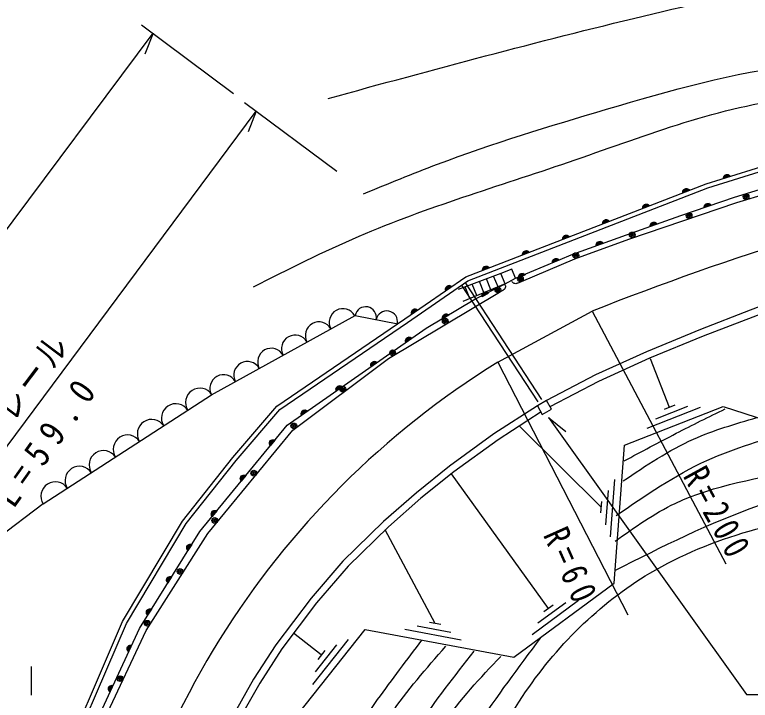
# Model space of a CAD drawing. Units: millimetres, scale not verified. Extents: x 40000 to 680000, y 20000 to 380000.
# Drawn here: x 384180 to 435435, y 262900 to 310649 of the extents above; entities that cross this region are included whole.
import ezdxf

# ---------------------------------------------------------------- set-up
doc = ezdxf.new("R2010")
doc.units = ezdxf.units.MM
doc.header["$LTSCALE"] = 1000
doc.layers.add('M-BGD', color=7, linetype='Continuous', lineweight=25)
doc.styles.add('ＭＳ ゴシック', font='')
doc.styles.get('ＭＳ ゴシック').set_extended_font_data('MS Gothic')

msp = doc.modelspace()

# ---------------------------------------------------------------- linework, layer by layer
at = {"layer": 'M-BGD'}
for p, q in [((393015, 309953), (399423, 305165)), ((361691, 266361), (393816, 309355)), ((393816, 309355), (393254, 307902)), ((400199, 304532), (406617, 299756)), ((368792, 260653), (401001, 303935)), ((401001, 303935), (400442, 302481)), ((434489, 297566), (442175, 299935)), ((433577, 299305), (433997, 299436)), ((434016, 299410), (433577, 299274)), ((433979, 299462), (433578, 299337)), ((433598, 299374), (433941, 299482)), ((433904, 299501), (433617, 299412)), ((433656, 299455), (433847, 299515)), ((431135, 298485), (430744, 298334)), ((430745, 298302), (431155, 298461)), ((431176, 298436), (430747, 298270)), ((430761, 298372), (431097, 298502)), ((431058, 298519), (430778, 298411)), ((430814, 298457), (431000, 298529)), ((426975, 295023), (434489, 297566)), ((428344, 297405), (427952, 297253)), ((427954, 297222), (428364, 297381)), ((428384, 297356), (427955, 297190)), ((427970, 297292), (428305, 297422)), ((428266, 297439), (427987, 297331)), ((428023, 297377), (428209, 297449)), ((432636, 297453), (432239, 297317)), ((432239, 297285), (432655, 297428)), ((432675, 297403), (432239, 297253)), ((432258, 297355), (432598, 297471)), ((432560, 297490), (432276, 297393)), ((432314, 297437), (432503, 297502)), ((425553, 296325), (425161, 296173)), ((425163, 296142), (425573, 296301)), ((425593, 296276), (425164, 296110)), ((425178, 296212), (425514, 296342)), ((425475, 296359), (425196, 296251)), ((425231, 296297), (425418, 296369)), ((428865, 296147), (428469, 296008)), ((428469, 295976), (428884, 296122)), ((428904, 296097), (428470, 295945)), ((428487, 296046), (428827, 296165)), ((428788, 296184), (428505, 296084)), ((428543, 296129), (428731, 296195)), ((422762, 295245), (422370, 295093)), ((422387, 295132), (422723, 295262)), ((422684, 295279), (422404, 295171)), ((422440, 295217), (422627, 295289)), ((422372, 295062), (422782, 295221)), ((422802, 295196), (422373, 295030)), ((423219, 293637), (426975, 295023)), ((425101, 294808), (424706, 294665)), ((424707, 294633), (425121, 294783)), ((425140, 294758), (424708, 294602)), ((424724, 294703), (425063, 294826)), ((425024, 294844), (424742, 294742)), ((424779, 294787), (424967, 294855)), ((419649, 294137), (419835, 294209)), ((419970, 294165), (419579, 294013)), ((419580, 293982), (419991, 294140)), ((420011, 294116), (419582, 293950)), ((419596, 294052), (419932, 294182)), ((419893, 294199), (419613, 294091)), ((419492, 292072), (423219, 293637)), ((422044, 293625), (421660, 293456)), ((421663, 293425), (422065, 293601)), ((422087, 293578), (421666, 293393)), ((421675, 293496), (422005, 293640)), ((421965, 293656), (421691, 293535)), ((421724, 293583), (421907, 293663)), ((417179, 293085), (416788, 292933)), ((416789, 292902), (417199, 293060)), ((417220, 293036), (416791, 292870)), ((416805, 292972), (417140, 293102)), ((417102, 293119), (416822, 293011)), ((416858, 293057), (417044, 293129)), ((418047, 292624), (415085, 291513)), ((417367, 291496), (417053, 292251)), ((417857, 291699), (417550, 292438)), ((418347, 291903), (418047, 292624)), ((419684, 292588), (419299, 292419)), ((419302, 292388), (419705, 292565)), ((419726, 292541), (419305, 292356)), ((419314, 292459), (419644, 292604)), ((419604, 292619), (419330, 292498)), ((419363, 292546), (419547, 292626)), ((414554, 291763), (414208, 291525)), ((414215, 291567), (414512, 291771)), ((414216, 291495), (414579, 291744)), ((414471, 291778), (414223, 291609)), ((414605, 291725), (414225, 291464)), ((414248, 291662), (414412, 291775)), ((415293, 291846), (420634, 283695)), ((418347, 291903), (415410, 290682)), ((415544, 292010), (420885, 283859)), ((415896, 290885), (415561, 291691)), ((416387, 291088), (416058, 291878)), ((416877, 291292), (416556, 292065)), ((419215, 291956), (419492, 292072)), ((410233, 286705), (417954, 291319)), ((417111, 291314), (416745, 291109)), ((416751, 291078), (417135, 291293)), ((416757, 291150), (417071, 291326)), ((417158, 291272), (416757, 291047)), ((417030, 291337), (416768, 291191)), ((416797, 291241), (416972, 291339)), ((417954, 291319), (418212, 291473)), ((412177, 290133), (411831, 289895)), ((411838, 289937), (412135, 290140)), ((411839, 289865), (412202, 290113)), ((412094, 290148), (411846, 289978)), ((411870, 290031), (412035, 290145)), ((397899, 284168), (407896, 289700)), ((407896, 289700), (410866, 289124)), ((412227, 290094), (411848, 289834)), ((414362, 289774), (413995, 289569)), ((414001, 289538), (414385, 289753)), ((414007, 289610), (414321, 289786)), ((414409, 289732), (414007, 289507)), ((414280, 289797), (414018, 289651)), ((414047, 289702), (414222, 289799)), ((417835, 286448), (424420, 290001)), ((424420, 290001), (433720, 272392)), ((411757, 288172), (411413, 287931)), ((411420, 287973), (411716, 288179)), ((411422, 287901), (411783, 288153)), ((411674, 288186), (411428, 288015)), ((411808, 288134), (411431, 287870)), ((411452, 288068), (411616, 288182)), ((403563, 281709), (410233, 286705)), ((429797, 283300), (428476, 286673)), ((409335, 286480), (408991, 286239)), ((408998, 286281), (409293, 286487)), ((409000, 286209), (409361, 286461)), ((409252, 286495), (409006, 286323)), ((409386, 286442), (409009, 286179)), ((409029, 286376), (409193, 286491)), ((417835, 286448), (426903, 268840)), ((406913, 284788), (406569, 284548)), ((406576, 284589), (406871, 284796)), ((406578, 284517), (406938, 284769)), ((406829, 284803), (406583, 284631)), ((406964, 284750), (406587, 284487)), ((406607, 284684), (406771, 284799)), ((386170, 276571), (397899, 284168)), ((430170, 283445), (429425, 283154)), ((404491, 283096), (404146, 282856)), ((404154, 282898), (404449, 283104)), ((404155, 282826), (404516, 283078)), ((404407, 283111), (404161, 282939)), ((404542, 283059), (404164, 282795)), ((404185, 282993), (404349, 283107)), ((431951, 283284), (428227, 281825)), ((431060, 283365), (428826, 282489)), ((421368, 282597), (422582, 281621)), ((425033, 276348), (419343, 281999)), ((397631, 274515), (403563, 281709)), ((402125, 281036), (401935, 280804)), ((401939, 280762), (402168, 281040)), ((402210, 281044), (401943, 280720)), ((401943, 280862), (402070, 281016)), ((401960, 280693), (402239, 281033)), ((402269, 281021), (401977, 280666)), ((400099, 278572), (399908, 278340)), ((399913, 278298), (400141, 278576)), ((400183, 278580), (399917, 278256)), ((399917, 278398), (400044, 278552)), ((399933, 278229), (400213, 278569)), ((400243, 278557), (399950, 278202)), ((421370, 269295), (414615, 278677)), ((425980, 278282), (425681, 274294)), ((425521, 277514), (425342, 275121)), ((386170, 276571), (372109, 266042)), ((425062, 276747), (425003, 275949)), ((398073, 276108), (397882, 275876)), ((397886, 275834), (398115, 276112)), ((398157, 276116), (397890, 275792)), ((397891, 275934), (398018, 276088)), ((397907, 275765), (398187, 276105)), ((398216, 276094), (397924, 275738)), ((413473, 268243), (409994, 274767)), ((393331, 267767), (397631, 274515)), ((396330, 273746), (396171, 273491)), ((396172, 273549), (396278, 273719)), ((396181, 273450), (396371, 273755)), ((396413, 273765), (396190, 273408)), ((396210, 273384), (396443, 273757)), ((396474, 273750), (396231, 273360)), ((394925, 271493), (394766, 271239)), ((394767, 271297), (394873, 271467)), ((394776, 271198), (394967, 271503)), ((395008, 271513), (394786, 271156)), ((394806, 271132), (395039, 271505)), ((395069, 271498), (394826, 271108)), ((423455, 269839), (420236, 267464)), ((422573, 269686), (420642, 268261)), ((393521, 269241), (393362, 268987)), ((393363, 269045), (393469, 269215)), ((393371, 268946), (393562, 269251)), ((393603, 269261), (393381, 268904)), ((393401, 268880), (393634, 269253)), ((393665, 269246), (393421, 268855)), ((421692, 269532), (421048, 269057)), ((414579, 267630), (412220, 268069)), ((413866, 268170), (413079, 268316)), ((388529, 257535), (393331, 267767)), ((405543, 266063), (403617, 267585)), ((415293, 267091), (411360, 267821)), ((407411, 267136), (404931, 263998)), ((392013, 266495), (392097, 266676)), ((392145, 266709), (392019, 266437)), ((392034, 266397), (392185, 266724)), ((392225, 266738), (392049, 266357)), ((392072, 266335), (392257, 266735)), ((392288, 266731), (392095, 266314)), ((406601, 266756), (405113, 264873)), ((405791, 266376), (405295, 265749)), ((385354, 263247), (385354, 265247)), ((390718, 263697), (390802, 263878)), ((390850, 263911), (390724, 263639)), ((390739, 263599), (390890, 263926)), ((390930, 263940), (390753, 263559)), ((390776, 263538), (390961, 263937)), ((390993, 263933), (390799, 263516))]:
    msp.add_line(p, q, dxfattribs=at)
for points in [[(384555, 248277), (386784, 256965), (391701, 268383), (395868, 275383), (399369, 279800), (402452, 283384), (411370, 289468), (415620, 292385), (432368, 298865), (443869, 302449), (455870, 305283), (469288, 307616), (482035, 309033), (490036, 309533), (493536, 310200)], [(384865, 248282), (387069, 256868), (391969, 268246), (396116, 275213), (399600, 279609), (402654, 283158), (411540, 289221), (415761, 292118), (432466, 298582), (443948, 302160), (455930, 304989), (469330, 307319), (482061, 308734), (490073, 309235), (493592, 309905)], [(412848, 288823), (416231, 290829), (418347, 291903), (419086, 292304), (423069, 293976), (426800, 295327), (430593, 296658), (434341, 297941), (438197, 299128), (442040, 300270), (445885, 301324), (449774, 302294), (453643, 303200), (457569, 304032), (463400, 305152)], [(482622, 298013), (472936, 297286), (466388, 296732), (461939, 296357), (457543, 295941), (453820, 295528), (449777, 294825), (446429, 293933), (442940, 292816), (438984, 291414), (435430, 290060), (431962, 288716), (428205, 287179), (424641, 285563), (421246, 283769)], [(482660, 297514), (472978, 296788), (466430, 296234), (461986, 295859), (457598, 295444), (453890, 295033), (449885, 294336), (446569, 293453), (443100, 292342), (439162, 290947), (435611, 289594), (432151, 288254), (428403, 286720), (424861, 285114), (421479, 283327)], [(419086, 292304), (418824, 292935), (418047, 292624)], [(398727, 240506), (397333, 243225), (397815, 250588), (402386, 259972), (408594, 267826), (418961, 265902), (425939, 271051), (426661, 280675), (433542, 283370), (441892, 280675), (452286, 292013)], [(418341, 291841), (418361, 291807), (418375, 291745), (418375, 291687), (418358, 291618), (418330, 291567), (418280, 291514), (418212, 291473)], [(419215, 291956), (419142, 291925), (419092, 291915), (419025, 291919), (418976, 291932), (418933, 291957), (418882, 292001), (418854, 292043), (418842, 292071)], [(385406, 248290), (387685, 256718), (392866, 267909), (397080, 274665), (403159, 282057), (412848, 288823)], [(420599, 283409), (417576, 281450), (414474, 279206), (412169, 277359), (409884, 275359), (407053, 272585), (404829, 270012), (402381, 266767), (400830, 264360), (399422, 261891), (396808, 256094), (395094, 250461), (394217, 246054), (393829, 242685), (393742, 240946)], [(420871, 282989), (417858, 281037), (414777, 278808), (412490, 276975), (410224, 274992), (407418, 272242), (405218, 269697), (402791, 266481), (401258, 264101), (399868, 261664), (397277, 255918), (395580, 250339), (394711, 245976), (394328, 242644), (394241, 240921)], [(421368, 282597), (435168, 263298), (455002, 263298)]]:
    msp.add_lwpolyline(points, dxfattribs=at)
for points in [[(433567, 299239), (433568, 299302), (433582, 299359), (433614, 299422), (433653, 299465), (433705, 299502), (433781, 299526), (433844, 299525), (433901, 299511), (433963, 299478), (434007, 299439), (434044, 299388)], [(430739, 298235), (430736, 298298), (430746, 298356), (430774, 298420), (430810, 298467), (430859, 298507), (430933, 298536), (430997, 298539), (431054, 298529), (431119, 298500), (431165, 298464), (431205, 298416)], [(427948, 297155), (427945, 297218), (427955, 297276), (427983, 297340), (428019, 297386), (428068, 297427), (428142, 297456), (428205, 297459), (428263, 297449), (428328, 297420), (428374, 297384), (428414, 297336)], [(432230, 297219), (432230, 297282), (432242, 297339), (432273, 297402), (432311, 297447), (432361, 297485), (432437, 297511), (432500, 297512), (432557, 297500), (432620, 297468), (432665, 297431), (432703, 297381)], [(425156, 296075), (425153, 296138), (425163, 296196), (425192, 296260), (425228, 296306), (425276, 296347), (425351, 296376), (425414, 296379), (425472, 296369), (425536, 296340), (425582, 296304), (425623, 296255)], [(428461, 295910), (428460, 295973), (428471, 296030), (428502, 296094), (428539, 296139), (428589, 296177), (428665, 296204), (428728, 296205), (428785, 296193), (428849, 296162), (428894, 296125), (428932, 296075)], [(422365, 294995), (422362, 295058), (422372, 295116), (422401, 295180), (422437, 295226), (422485, 295267), (422560, 295295), (422623, 295298), (422680, 295289), (422745, 295260), (422791, 295224), (422831, 295175)], [(424699, 294567), (424698, 294630), (424709, 294687), (424739, 294751), (424776, 294796), (424825, 294836), (424900, 294863), (424964, 294864), (425021, 294853), (425085, 294823), (425130, 294786), (425169, 294737)], [(419574, 293915), (419571, 293978), (419581, 294036), (419609, 294100), (419645, 294146), (419694, 294187), (419769, 294215), (419832, 294218), (419889, 294208), (419954, 294180), (420000, 294144), (420040, 294095)], [(421659, 293358), (421653, 293421), (421661, 293478), (421686, 293544), (421720, 293592), (421767, 293634), (421840, 293666), (421903, 293672), (421961, 293665), (422027, 293639), (422075, 293606), (422117, 293559)], [(416783, 292835), (416780, 292898), (416790, 292955), (416818, 293020), (416854, 293066), (416903, 293106), (416977, 293135), (417041, 293138), (417098, 293128), (417163, 293100), (417209, 293064), (417249, 293015)], [(419299, 292321), (419293, 292384), (419300, 292442), (419326, 292508), (419359, 292555), (419406, 292598), (419480, 292630), (419543, 292636), (419600, 292628), (419666, 292603), (419714, 292569), (419756, 292522)], [(414226, 291428), (414208, 291489), (414205, 291547), (414218, 291617), (414242, 291670), (414280, 291720), (414346, 291766), (414407, 291783), (414465, 291787), (414535, 291774), (414588, 291749), (414638, 291711)], [(416754, 291011), (416742, 291073), (416744, 291131), (416763, 291199), (416792, 291250), (416835, 291297), (416905, 291336), (416967, 291348), (417025, 291346), (417093, 291327), (417144, 291298), (417190, 291255)], [(411849, 289798), (411831, 289859), (411828, 289917), (411841, 289987), (411865, 290040), (411903, 290090), (411969, 290135), (412030, 290153), (412088, 290156), (412157, 290143), (412211, 290119), (412261, 290081)], [(414004, 289471), (413993, 289533), (413994, 289592), (414014, 289660), (414043, 289710), (414085, 289757), (414155, 289796), (414217, 289808), (414275, 289806), (414343, 289787), (414394, 289758), (414441, 289715)], [(411432, 287834), (411414, 287895), (411410, 287953), (411422, 288023), (411446, 288076), (411484, 288127), (411549, 288173), (411610, 288191), (411668, 288195), (411738, 288182), (411791, 288158), (411842, 288121)], [(409010, 286143), (408992, 286203), (408988, 286261), (409000, 286331), (409024, 286384), (409061, 286435), (409127, 286481), (409188, 286499), (409246, 286503), (409316, 286491), (409369, 286467), (409419, 286429)], [(406587, 284451), (406569, 284512), (406565, 284570), (406578, 284639), (406602, 284693), (406639, 284743), (406705, 284789), (406766, 284807), (406824, 284811), (406893, 284799), (406947, 284775), (406997, 284737)], [(421246, 283769), (420599, 283409), (420932, 282810), (421579, 283170)], [(404165, 282759), (404147, 282820), (404143, 282878), (404156, 282948), (404179, 283001), (404217, 283052), (404283, 283097), (404343, 283115), (404402, 283119), (404471, 283107), (404524, 283083), (404575, 283046)], [(401987, 280632), (401953, 280685), (401934, 280740), (401927, 280810), (401936, 280868), (401958, 280927), (402009, 280989), (402063, 281023), (402118, 281042), (402188, 281049), (402246, 281040), (402305, 281018)], [(399961, 278168), (399927, 278221), (399908, 278276), (399901, 278347), (399909, 278404), (399932, 278463), (399983, 278525), (400036, 278559), (400091, 278578), (400162, 278585), (400219, 278576), (400278, 278554)], [(397934, 275704), (397901, 275757), (397881, 275812), (397874, 275883), (397883, 275940), (397906, 275999), (397956, 276061), (398010, 276095), (398065, 276114), (398135, 276121), (398193, 276113), (398252, 276090)], [(396245, 273327), (396205, 273376), (396179, 273427), (396163, 273496), (396164, 273555), (396178, 273616), (396221, 273684), (396269, 273724), (396321, 273751), (396390, 273767), (396449, 273766), (396510, 273751)], [(394841, 271075), (394800, 271123), (394774, 271175), (394758, 271244), (394759, 271303), (394774, 271364), (394816, 271432), (394865, 271472), (394917, 271499), (394986, 271515), (395044, 271514), (395105, 271499)], [(393436, 268823), (393396, 268871), (393369, 268923), (393353, 268992), (393354, 269050), (393369, 269112), (393411, 269180), (393460, 269220), (393512, 269247), (393581, 269263), (393639, 269262), (393701, 269247)], [(392114, 266283), (392067, 266326), (392035, 266375), (392010, 266441), (392004, 266499), (392011, 266562), (392045, 266634), (392088, 266680), (392136, 266713), (392203, 266738), (392261, 266744), (392324, 266737)], [(390818, 263485), (390772, 263529), (390739, 263577), (390715, 263643), (390709, 263701), (390716, 263764), (390750, 263837), (390793, 263883), (390841, 263915), (390908, 263940), (390965, 263946), (391028, 263939)]]:
    msp.add_lwpolyline(points, close=True, dxfattribs=at)
for centre, radius in [((435142, 297977), 200), ((435142, 297977), 120), ((435142, 297977), 40), ((431170, 296654), 200), ((431170, 296654), 120), ((431170, 296654), 40), ((427210, 295314), 200), ((427210, 295314), 120), ((427210, 295314), 40), ((423280, 293872), 200), ((423280, 293872), 120), ((423280, 293872), 40), ((419415, 292257), 200), ((419415, 292257), 120), ((419415, 292257), 40), ((417851, 291491), 200), ((417851, 291491), 120), ((417851, 291491), 40), ((414183, 289299), 200), ((414183, 289299), 120), ((414183, 289299), 40), ((410515, 287106), 200), ((410515, 287106), 120), ((410515, 287106), 40), ((407051, 284572), 200), ((407051, 284572), 120), ((407051, 284572), 40), ((403631, 282010), 200), ((403631, 282010), 120), ((403631, 282010), 40), ((400839, 278720), 200), ((400839, 278720), 120), ((400839, 278720), 40), ((398120, 275423), 200), ((398120, 275423), 120), ((398120, 275423), 40), ((395709, 271872), 200), ((395709, 271872), 120), ((395709, 271872), 40), ((393413, 268268), 200), ((393413, 268268), 120), ((393413, 268268), 40), ((391532, 264406), 200), ((391532, 264406), 120), ((391532, 264406), 40)]:
    msp.add_circle(centre, radius, dxfattribs=at)
for centre, radius, start, end in [((498189, 104102), 200000, 102.70422, 111.64435), ((407043, 289228), 950, 28.9572, 208.9572), ((408632, 289557), 750, 349.0399, 169.0399), ((410105, 289272), 750, 349.0399, 169.0399), ((405380, 288308), 950, 28.9572, 208.9572), ((403718, 287388), 950, 28.9572, 208.9572), ((402056, 286468), 950, 28.9572, 208.9572), ((449390, 235416), 60000, 121.73068, 174.43906), ((400393, 285548), 950, 28.9572, 208.9572), ((398731, 284628), 950, 28.9572, 208.9572), ((397082, 283639), 1000, 32.9322, 212.9322), ((395403, 282551), 1000, 32.9322, 212.9322), ((393724, 281464), 1000, 32.9322, 212.9322), ((392046, 280377), 1000, 32.9322, 212.9322), ((390367, 279290), 1000, 32.9322, 212.9322), ((388688, 278202), 1000, 32.9322, 212.9322), ((387010, 277115), 1000, 32.9322, 212.9322)]:
    msp.add_arc(centre, radius, start, end, dxfattribs=at)
for points, knots in [([(406027, 304824), (413321, 306810), (420616, 308797), (427977, 310554), (435069, 312247), (442224, 313728), (449486, 314433), (453902, 314861), (458357, 315003), (462709, 315755), (470026, 317009), (477042, 319999), (484345, 321309), (489663, 322243), (495128, 322314), (500565, 322366), (506712, 322538), (512822, 322728), (518989, 322455), (524541, 322208), (530140, 321587), (535576, 322366), (538547, 322793), (541469, 323637), (544392, 324482)], [0, 0, 0, 0, 1, 1, 1, 2, 2, 2, 3, 3, 3, 4, 4, 4, 5, 5, 5, 6, 6, 6, 7, 7, 7, 8, 8, 8, 8]), ([(408480, 298173), (410192, 298878), (411905, 299583), (413636, 300236), (417497, 301693), (421447, 302891), (425421, 304066), (429833, 305371), (434274, 306647), (438826, 307160), (441912, 307486), (445048, 307457), (448107, 307896), (452300, 308497), (456345, 309989), (460482, 310990), (464461, 311923), (468521, 312433), (472562, 313052), (478167, 313955), (483748, 314980), (489356, 315851), (494107, 316551), (498875, 317126), (503645, 317766), (507811, 318326), (511978, 318934), (516167, 319092), (519255, 319211), (522355, 319097), (525448, 318945), (527633, 318825), (529813, 318670), (532000, 318650), (534901, 318541), (537706, 318525), (540839, 318650), (543435, 318770), (546270, 319017), (548057, 317619), (549170, 316749), (549876, 315242), (550709, 313936), (551174, 313207), (551678, 312540), (552182, 311874)], [0, 0, 0, 0, 1, 1, 1, 2, 2, 2, 3, 3, 3, 4, 4, 4, 5, 5, 5, 6, 6, 6, 7, 7, 7, 8, 8, 8, 9, 9, 9, 10, 10, 10, 11, 11, 11, 12, 12, 12, 13, 13, 13, 14, 14, 14, 15, 15, 15, 15]), ([(400819, 291692), (403254, 292924), (405688, 294157), (408185, 295227), (412912, 297253), (417861, 298698), (422769, 300383), (427828, 302120), (432843, 304113), (438090, 304803), (440573, 305116), (443104, 305148), (445603, 305392), (450788, 305897), (455839, 307298), (460924, 308485), (466775, 309860), (472636, 311119), (478602, 311874), (483274, 312667), (487869, 313321), (492891, 313936), (494820, 314172), (496812, 314403), (498194, 315557), (498688, 315969), (499104, 316499), (499520, 317030)], [0, 0, 0, 0, 1, 1, 1, 2, 2, 2, 3, 3, 3, 4, 4, 4, 5, 5, 5, 6, 6, 6, 7, 7, 7, 8, 8, 8, 9, 9, 9, 9]), ([(426011, 273986), (427371, 274950), (428730, 275913), (430204, 276616), (432952, 277925), (436098, 278327), (439089, 279103), (440357, 279433), (441598, 279830), (442855, 280169), (446014, 280989), (449249, 281523), (452497, 281875), (455409, 282186), (458333, 282340), (461239, 282657), (465787, 283130), (470283, 284021), (474814, 284647), (478533, 285123), (482271, 285406), (486020, 285720), (488578, 285942), (491141, 286169), (493696, 286076), (495786, 285996), (497869, 285704), (499950, 285436), (502060, 285167), (504169, 284929), (506275, 284654), (508122, 284419), (509966, 284187), (511819, 283943), (513876, 283673), (515943, 283387), (518003, 283446), (519379, 283485), (520752, 283679), (522125, 283872)], [0, 0, 0, 0, 1, 1, 1, 2, 2, 2, 3, 3, 3, 4, 4, 4, 5, 5, 5, 6, 6, 6, 7, 7, 7, 8, 8, 8, 9, 9, 9, 10, 10, 10, 11, 11, 11, 12, 12, 12, 13, 13, 13, 13]), ([(425987, 271932), (429295, 273603), (432604, 275274), (436079, 276481), (439722, 277746), (443550, 278500), (447380, 279111), (451402, 279751), (455428, 280233), (459462, 280674), (462760, 281002), (466056, 281312), (469342, 281740), (474410, 282352), (479441, 283192), (484551, 283659), (487308, 283892), (490079, 284002), (492843, 283801), (496521, 283580), (500215, 282889), (503575, 281385), (506485, 280077), (509141, 278169), (512103, 277120), (514772, 276098), (517662, 275721), (520632, 275699), (524322, 275633), (528136, 276170), (531411, 274917), (533458, 274277), (535338, 273064), (536884, 271221), (538761, 269013), (540088, 265891), (542641, 265536), (543370, 265420), (544203, 265526), (544915, 265820), (546746, 266576), (547781, 268573), (549322, 269729), (550792, 270832), (552722, 271169), (554652, 271506)], [0, 0, 0, 0, 1, 1, 1, 2, 2, 2, 3, 3, 3, 4, 4, 4, 5, 5, 5, 6, 6, 6, 7, 7, 7, 8, 8, 8, 9, 9, 9, 10, 10, 10, 11, 11, 11, 12, 12, 12, 13, 13, 13, 14, 14, 14, 15, 15, 15, 15]), ([(426651, 279574), (427855, 280221), (429060, 280868), (430275, 281493), (431406, 282075), (432547, 282637), (433687, 283199)], [0, 0, 0, 0, 1, 1, 1, 2, 2, 2, 2]), ([(426580, 278179), (428169, 279250), (429757, 280321), (431484, 281093), (432892, 281723), (434391, 282155), (435890, 282586)], [0, 0, 0, 0, 1, 1, 1, 2, 2, 2, 2]), ([(426082, 275763), (428130, 277173), (430177, 278584), (432408, 279601), (434352, 280487), (436436, 281075), (438520, 281662)], [0, 0, 0, 0, 1, 1, 1, 2, 2, 2, 2]), ([(411757, 239354), (412435, 242845), (413114, 246335), (414018, 249795), (415242, 254480), (416879, 259108), (419562, 263157), (421854, 266617), (424910, 269655), (428446, 271756), (432771, 274321), (437779, 275517), (442831, 276229)], [0, 0, 0, 0, 1, 1, 1, 2, 2, 2, 3, 3, 3, 4, 4, 4, 4]), ([(401367, 240342), (401917, 244950), (402467, 249559), (404139, 253775), (405431, 257035), (407395, 260061), (409469, 262943), (410481, 264349), (411519, 265720), (412557, 267091)], [0, 0, 0, 0, 1, 1, 1, 2, 2, 2, 3, 3, 3, 3]), ([(410375, 239587), (410299, 241198), (410224, 242810), (410304, 244420), (410475, 247853), (411356, 251279), (412720, 254441), (414725, 259086), (417774, 263160), (420823, 267234)], [0, 0, 0, 0, 1, 1, 1, 2, 2, 2, 3, 3, 3, 3]), ([(402912, 240084), (403678, 243798), (404444, 247511), (405542, 251172), (406676, 254953), (408164, 258677), (410375, 261904), (411524, 263581), (412869, 265123), (414213, 266666)], [0, 0, 0, 0, 1, 1, 1, 2, 2, 2, 3, 3, 3, 3]), ([(405613, 240084), (406169, 243569), (406726, 247053), (407674, 250461), (408710, 254182), (410214, 257812), (412294, 261051), (413474, 262888), (414838, 264599), (416203, 266310)], [0, 0, 0, 0, 1, 1, 1, 2, 2, 2, 3, 3, 3, 3]), ([(408527, 239729), (408646, 240816), (408764, 241904), (408811, 242998), (408876, 244492), (408807, 245999), (408954, 247476), (409204, 250006), (410085, 252450), (411015, 254867), (411873, 257101), (412773, 259312), (414071, 261264), (415197, 262958), (416624, 264456), (418051, 265955)], [0, 0, 0, 0, 1, 1, 1, 2, 2, 2, 3, 3, 3, 4, 4, 4, 5, 5, 5, 5])]:
    msp.add_open_spline(points, degree=3, knots=knots, dxfattribs=at)

# ---------------------------------------------------------------- texts
at = {"layer": 'M-BGD', "char_height": 1833, "attachment_point": 7, "style": 'ＭＳ ゴシック'}
for s, insert, rotation in [('\\T1.15;\\W0.8;ガードレール', (379999, 276644), 53), ('\\T1.59;\\W0.9;L=59.0', (384116, 276160), 54.6), ('\\T1.42;\\W0.8;R=200', (430683, 278517), 298.7), ('\\T1.45;\\W0.8;R=60', (420950, 274408), 294.1)]:
    msp.add_mtext(s, dxfattribs=dict(at, insert=insert, rotation=rotation))

doc.saveas('drawing.dxf')
